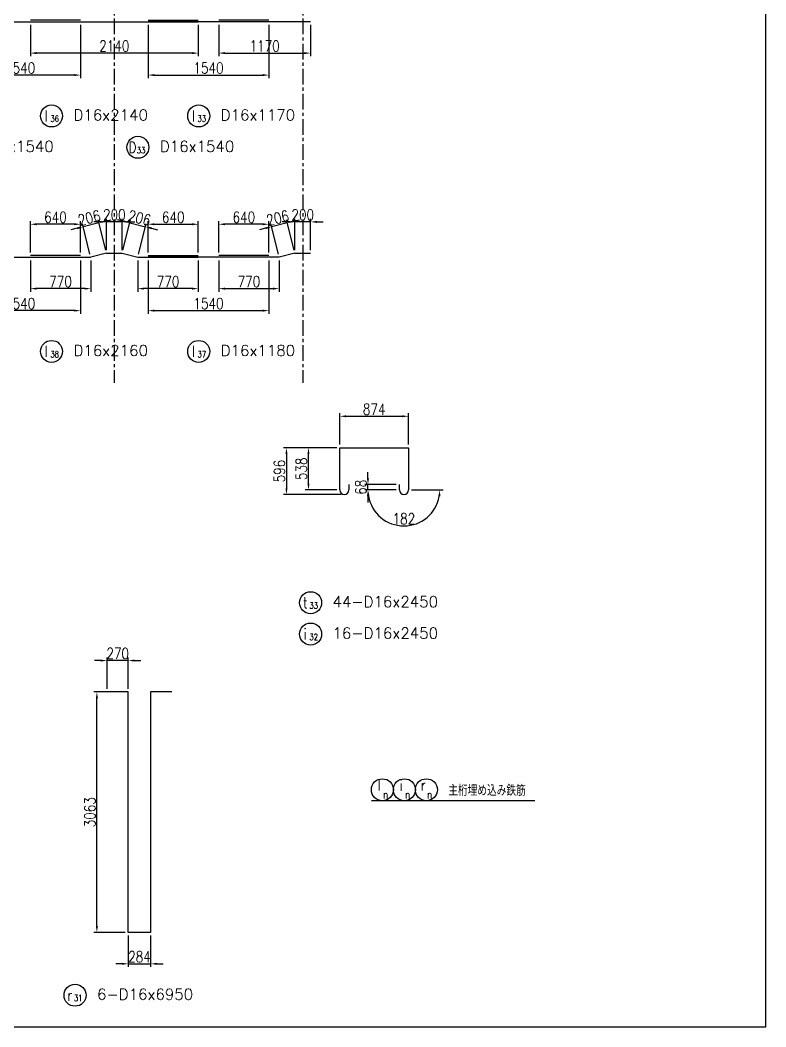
# Model space of a CAD drawing. Header units: millimetres. Extents: x -41433 to 131500, y -94900 to 39745.
# Drawn here: x 59500 to 69000, y -70900 to -58077 of the extents above; entities that cross this region are included whole.
import ezdxf
from ezdxf.enums import TextEntityAlignment as Align

# ---------------------------------------------------------------- set-up
doc = ezdxf.new("R2010")
doc.units = ezdxf.units.MM
doc.header["$LTSCALE"] = 160
doc.header["$MEASUREMENT"] = 0
doc.linetypes.add('CENTER', pattern=[2, 1.25, -0.25, 0.25, -0.25])
doc.layers.get('DEFPOINTS').update_dxf_attribs({"color": 53, "linetype": 'CONTINUOUS'})
for name, color, linetype in [('DIM', 6, 'CONTINUOUS'), ('DIM-L', 6, 'CONTINUOUS'), ('TEKKIN-C', 3, 'CONTINUOUS'), ('TEKKIN-R', 3, 'CONTINUOUS'), ('TEKKIN-S', 3, 'CONTINUOUS'), ('TEXT', 4, 'CONTINUOUS'), ('TEXT-文字', 4, 'CONTINUOUS')]:
    doc.layers.add(name, color=color, linetype=linetype)
doc.styles.add('DIM-TEXT', font='ROMANS', dxfattribs={"width": 0.8, "bigfont": 'EXTFONT'})
doc.styles.add('MSゴシック', font='')
doc.styles.add('romans', font='romans.shx', dxfattribs={"bigfont": 'extfont.shx'})
doc.styles.get('MSゴシック').set_extended_font_data('MS Gothic')
doc.dimstyles.new('DIM40', dxfattribs={"dimscale": 40, "dimtxt": 3.5, "dimasz": 2, "dimexe": 1, "dimexo": 1, "dimgap": 0.5, "dimtad": 1, "dimdec": 0, "dimzin": 9, "dimdsep": 46, "dimtxsty": 'DIM-TEXT', "dimcen": 0, "dimclrt": 4, "dimaunit": 1, "dimadec": 4, "dimazin": 0, "dimtfac": 1, "dimtdec": 0, "dimtix": 1, "dimtmove": 2, "dimatfit": 0, "dimfxl": 1, "dimlwd": -1, "dimlwe": -1, "dimarcsym": 0})

# ---------------------------------------------------------------- blocks, each defined once
blk = doc.blocks.new('加工図文字列（JR）')
at = {"layer": 'TEXT-文字', "color": 6}
blk.add_circle((0, 0), 3.5, dxfattribs=at)
at = {"layer": 'DEFPOINTS', "ltscale": 100, "style": 'MSゴシック'}
for tag, p in [('加工図_圧接鉄筋', (57.81, -4.14)), ('加工図_圧接個数', (62.62, -4.14)), ('加工図_加工形状', (68.3, -4.14)), ('加工図_施工分け2', (73.3, -4.14))]:
    blk.add_attdef(tag, text='', height=4, dxfattribs=at).set_placement(p, align=Align.BOTTOM_LEFT)
at = {"layer": 'TEXT-文字', "color": 4, "style": 'romans', "width": 0.8}
for tag, height, p in [('加工図_平均長', 3.5, (33.63, 3.03)), ('加工図_副記号', 2, (0.5, 0)), ('加工図_文字列', 3.5, (7, -2.5))]:
    blk.add_attdef(tag, text='', height=height, dxfattribs=at).set_placement(p, align=Align.BOTTOM_LEFT)
at = {"layer": 'TEXT-文字', "color": 4, "ltscale": 100, "style": 'romans', "width": 0.8}
blk.add_attdef('加工図_施工分け', text='', height=3.5, dxfattribs=at).set_placement((-5.5, 0), align=Align.MIDDLE_RIGHT)
at = {"layer": 'TEXT-文字', "color": 4, "style": 'romans', "width": 0.8}
blk.add_attdef('加工図_主記号', text='', height=3.5, dxfattribs=at).set_placement((-1.7, 0), align=Align.MIDDLE_CENTER)
for tag, p in [('加工図_番号', (1, -2.5)), ('加工図_枝番', (4.5, -2.5))]:
    blk.add_attdef(tag, text='', height=2, dxfattribs=at).set_placement(p, align=Align.BOTTOM_CENTER)
blk = doc.blocks.new('*D1909')
at = {"layer": 'DEFPOINTS', "color": 0, "transparency": 16777216}
for p in [(59630, -58097), (61770, -58097), (59630, -58497)]:
    blk.add_point(p, dxfattribs=at)
at = {"layer": 'DIM', "color": 0, "transparency": 16777216}
for p, q in [((59630, -58137), (59630, -58537)), ((61770, -58137), (61770, -58537)), ((61690, -58497), (59710, -58497))]:
    blk.add_line(p, q, dxfattribs=at)
for points in [[(59710, -58484), (59710, -58510), (59630, -58497)], [(61690, -58484), (61690, -58510), (61770, -58497)]]:
    blk.add_solid(points, dxfattribs=at)
at = {"layer": 'DIM', "color": 4, "transparency": 16777216, "insert": (60700, -58407), "char_height": 140, "attachment_point": 5, "style": 'DIM-TEXT'}
blk.add_mtext('2140', dxfattribs=at)
blk = doc.blocks.new('*D1911')
at = {"layer": 'DEFPOINTS', "color": 0, "transparency": 16777216}
for p in [(62030, -58097), (63200, -58097), (63200, -58497)]:
    blk.add_point(p, dxfattribs=at)
at = {"layer": 'DIM', "color": 0, "transparency": 16777216}
for p, q in [((62030, -58137), (62030, -58537)), ((63200, -58137), (63200, -58537)), ((62110, -58497), (63120, -58497))]:
    blk.add_line(p, q, dxfattribs=at)
for points in [[(62110, -58484), (62110, -58510), (62030, -58497)], [(63120, -58484), (63120, -58510), (63200, -58497)]]:
    blk.add_solid(points, dxfattribs=at)
at = {"layer": 'DIM', "color": 4, "transparency": 16777216, "insert": (62615, -58407), "char_height": 140, "attachment_point": 5, "style": 'DIM-TEXT'}
blk.add_mtext('1170', dxfattribs=at)
blk = doc.blocks.new('*D1912')
at = {"layer": 'DEFPOINTS', "color": 0, "transparency": 16777216}
for p in [(61130, -58097), (62670, -58097), (62670, -58777)]:
    blk.add_point(p, dxfattribs=at)
at = {"layer": 'DIM', "color": 0, "transparency": 16777216}
for p, q in [((61130, -58137), (61130, -58817)), ((62670, -58137), (62670, -58817)), ((61210, -58777), (62590, -58777))]:
    blk.add_line(p, q, dxfattribs=at)
for points in [[(61210, -58764), (61210, -58790), (61130, -58777)], [(62590, -58764), (62590, -58790), (62670, -58777)]]:
    blk.add_solid(points, dxfattribs=at)
at = {"layer": 'DIM', "color": 4, "transparency": 16777216, "insert": (61900, -58687), "char_height": 140, "attachment_point": 5, "style": 'DIM-TEXT'}
blk.add_mtext('1540', dxfattribs=at)
blk = doc.blocks.new('*D1914')
at = {"layer": 'DEFPOINTS', "color": 0, "transparency": 16777216}
for p in [(58730, -58097), (60270, -58097), (58730, -58777)]:
    blk.add_point(p, dxfattribs=at)
at = {"layer": 'DIM', "color": 0, "transparency": 16777216}
for p, q in [((58730, -58137), (58730, -58817)), ((60270, -58137), (60270, -58817)), ((60190, -58777), (58810, -58777))]:
    blk.add_line(p, q, dxfattribs=at)
for points in [[(58810, -58764), (58810, -58790), (58730, -58777)], [(60190, -58764), (60190, -58790), (60270, -58777)]]:
    blk.add_solid(points, dxfattribs=at)
at = {"layer": 'DIM', "color": 4, "transparency": 16777216, "insert": (59500, -58687), "char_height": 140, "attachment_point": 5, "style": 'DIM-TEXT'}
blk.add_mtext('1540', dxfattribs=at)
blk = doc.blocks.new('*D1927')
at = {"layer": 'DEFPOINTS', "color": 0, "transparency": 16777216}
for p in [(63931, -63993), (64331, -63993), (64331, -64061)]:
    blk.add_point(p, dxfattribs=at)
at = {"layer": 'DIM', "color": 0, "transparency": 16777216}
for p, q in [((63931, -63913), (63931, -63833)), ((64291, -63993), (63891, -63993)), ((64291, -64061), (63891, -64061)), ((63931, -64061), (63931, -63993)), ((63931, -64141), (63931, -64221))]:
    blk.add_line(p, q, dxfattribs=at)
for points in [[(63918, -63913), (63944, -63913), (63931, -63993)], [(63918, -64141), (63944, -64141), (63931, -64061)]]:
    blk.add_solid(points, dxfattribs=at)
at = {"layer": 'DIM', "color": 4, "transparency": 16777216, "insert": (63841, -64027), "char_height": 140, "attachment_point": 5, "rotation": 90, "style": 'DIM-TEXT'}
blk.add_mtext('68', dxfattribs=at)
blk = doc.blocks.new('*D1928')
at = {"layer": 'DEFPOINTS', "color": 0, "transparency": 16777216}
for p in [(64331, -64061), (64389, -64061), (64447, -64061), (64160, -64458)]:
    blk.add_point(p, dxfattribs=at)
at = {"layer": 'DIM', "color": 0, "transparency": 16777216}
for p, q in [((64291, -64061), (63891, -64061)), ((64487, -64061), (64887, -64061))]:
    blk.add_line(p, q, dxfattribs=at)
blk.add_arc((64389, -64061), 458, 190.0208, 349.9792, dxfattribs=at)
for points in [[(63925, -64142), (63951, -64140), (63931, -64061)], [(64827, -64140), (64853, -64142), (64847, -64061)]]:
    blk.add_solid(points, dxfattribs=at)
at = {"layer": 'DIM', "color": 4, "transparency": 16777216, "insert": (64389, -64429), "char_height": 140, "attachment_point": 5, "style": 'DIM-TEXT'}
blk.add_mtext('182', dxfattribs=at)
blk = doc.blocks.new('*D1929')
at = {"layer": 'DEFPOINTS', "color": 0, "transparency": 16777216}
for p in [(64447, -63123), (63573, -63523), (64447, -63523)]:
    blk.add_point(p, dxfattribs=at)
at = {"layer": 'DIM', "color": 0, "transparency": 16777216}
for p, q in [((63573, -63483), (63573, -63083)), ((64447, -63483), (64447, -63083)), ((63653, -63123), (64367, -63123))]:
    blk.add_line(p, q, dxfattribs=at)
for points in [[(63653, -63110), (63653, -63136), (63573, -63123)], [(64367, -63110), (64367, -63136), (64447, -63123)]]:
    blk.add_solid(points, dxfattribs=at)
at = {"layer": 'DIM', "color": 4, "transparency": 16777216, "insert": (64010, -63033), "char_height": 140, "attachment_point": 5, "style": 'DIM-TEXT'}
blk.add_mtext('874', dxfattribs=at)
blk = doc.blocks.new('*D1930')
at = {"layer": 'DEFPOINTS', "color": 0, "transparency": 16777216}
for p in [(63173, -63523), (63573, -63523), (63573, -64061)]:
    blk.add_point(p, dxfattribs=at)
at = {"layer": 'DIM', "color": 0, "transparency": 16777216}
for p, q in [((63533, -63523), (63133, -63523)), ((63173, -63981), (63173, -63603)), ((63533, -64061), (63133, -64061))]:
    blk.add_line(p, q, dxfattribs=at)
for points in [[(63160, -63603), (63186, -63603), (63173, -63523)], [(63160, -63981), (63186, -63981), (63173, -64061)]]:
    blk.add_solid(points, dxfattribs=at)
at = {"layer": 'DIM', "color": 4, "transparency": 16777216, "insert": (63083, -63792), "char_height": 140, "attachment_point": 5, "rotation": 90, "style": 'DIM-TEXT'}
blk.add_mtext('538', dxfattribs=at)
blk = doc.blocks.new('*D1931')
at = {"layer": 'DEFPOINTS', "color": 0, "transparency": 16777216}
for p, q in [((63533, -63523), (62853, -63523)), ((62893, -63603), (62893, -64039)), ((63591, -64119), (62853, -64119))]:
    blk.add_line(p, q, dxfattribs=at)
for p in [(63573, -63523), (62893, -64119), (63631, -64119)]:
    blk.add_point(p, dxfattribs=at)
for points in [[(62880, -63603), (62906, -63603), (62893, -63523)], [(62880, -64039), (62906, -64039), (62893, -64119)]]:
    blk.add_solid(points, dxfattribs=at)
at = {"layer": 'DEFPOINTS', "color": 4, "transparency": 16777216, "insert": (62803, -63821), "char_height": 140, "attachment_point": 5, "rotation": 90, "style": 'DIM-TEXT'}
blk.add_mtext('596', dxfattribs=at)
blk = doc.blocks.new('*D1936')
at = {"layer": 'DEFPOINTS', "color": 0, "transparency": 16777216}
for p in [(60608, -66234), (60608, -66634), (60878, -66634)]:
    blk.add_point(p, dxfattribs=at)
at = {"layer": 'DIM', "color": 0, "transparency": 16777216}
for p, q in [((60528, -66234), (60448, -66234)), ((60608, -66594), (60608, -66194)), ((60878, -66234), (60608, -66234)), ((60878, -66594), (60878, -66194)), ((60958, -66234), (61038, -66234))]:
    blk.add_line(p, q, dxfattribs=at)
for points in [[(60528, -66221), (60528, -66247), (60608, -66234)], [(60958, -66221), (60958, -66247), (60878, -66234)]]:
    blk.add_solid(points, dxfattribs=at)
at = {"layer": 'DIM', "color": 4, "transparency": 16777216, "insert": (60743, -66144), "char_height": 140, "attachment_point": 5, "style": 'DIM-TEXT'}
blk.add_mtext('270', dxfattribs=at)
blk = doc.blocks.new('*D1937')
at = {"layer": 'DEFPOINTS', "color": 0, "transparency": 16777216}
for p in [(60478, -66634), (60878, -66634), (60878, -69697)]:
    blk.add_point(p, dxfattribs=at)
at = {"layer": 'DIM', "color": 0, "transparency": 16777216}
for p, q in [((60838, -66634), (60438, -66634)), ((60478, -69617), (60478, -66714)), ((60838, -69697), (60438, -69697))]:
    blk.add_line(p, q, dxfattribs=at)
for points in [[(60465, -66714), (60491, -66714), (60478, -66634)], [(60465, -69617), (60491, -69617), (60478, -69697)]]:
    blk.add_solid(points, dxfattribs=at)
at = {"layer": 'DIM', "color": 4, "transparency": 16777216, "insert": (60388, -68166), "char_height": 140, "attachment_point": 5, "rotation": 90, "style": 'DIM-TEXT'}
blk.add_mtext('3063', dxfattribs=at)
blk = doc.blocks.new('*D1938')
at = {"layer": 'DEFPOINTS', "color": 0, "transparency": 16777216}
for p in [(60878, -69697), (61162, -69697), (61162, -70097)]:
    blk.add_point(p, dxfattribs=at)
at = {"layer": 'DIM', "color": 0, "transparency": 16777216}
for p, q in [((60878, -69737), (60878, -70137)), ((61162, -69737), (61162, -70137)), ((60798, -70097), (60718, -70097)), ((60878, -70097), (61162, -70097)), ((61242, -70097), (61322, -70097))]:
    blk.add_line(p, q, dxfattribs=at)
for points in [[(60798, -70084), (60798, -70110), (60878, -70097)], [(61242, -70084), (61242, -70110), (61162, -70097)]]:
    blk.add_solid(points, dxfattribs=at)
at = {"layer": 'DIM', "color": 4, "transparency": 16777216, "insert": (61020, -70007), "char_height": 140, "attachment_point": 5, "style": 'DIM-TEXT'}
blk.add_mtext('284', dxfattribs=at)
blk = doc.blocks.new('*D1982')
at = {"layer": 'DEFPOINTS', "color": 0, "transparency": 16777216}
for p in [(59630, -60677), (59630, -61077), (60270, -61077)]:
    blk.add_point(p, dxfattribs=at)
at = {"layer": 'DIM', "color": 0, "transparency": 16777216}
for p, q in [((59630, -61037), (59630, -60637)), ((60270, -61037), (60270, -60637)), ((60190, -60677), (59710, -60677))]:
    blk.add_line(p, q, dxfattribs=at)
for points in [[(59710, -60664), (59710, -60690), (59630, -60677)], [(60190, -60664), (60190, -60690), (60270, -60677)]]:
    blk.add_solid(points, dxfattribs=at)
at = {"layer": 'DIM', "color": 4, "transparency": 16777216, "insert": (59950, -60587), "char_height": 140, "attachment_point": 5, "style": 'DIM-TEXT'}
blk.add_mtext('640', dxfattribs=at)
blk = doc.blocks.new('*D1983')
at = {"layer": 'DEFPOINTS', "color": 0, "transparency": 16777216}
for p in [(61770, -60677), (61130, -61077), (61770, -61077)]:
    blk.add_point(p, dxfattribs=at)
at = {"layer": 'DIM', "color": 0, "transparency": 16777216}
for p, q in [((61130, -61037), (61130, -60637)), ((61770, -61037), (61770, -60637)), ((61210, -60677), (61690, -60677))]:
    blk.add_line(p, q, dxfattribs=at)
for points in [[(61210, -60664), (61210, -60690), (61130, -60677)], [(61690, -60664), (61690, -60690), (61770, -60677)]]:
    blk.add_solid(points, dxfattribs=at)
at = {"layer": 'DIM', "color": 4, "transparency": 16777216, "insert": (61450, -60587), "char_height": 140, "attachment_point": 5, "style": 'DIM-TEXT'}
blk.add_mtext('640', dxfattribs=at)
blk = doc.blocks.new('*D1984')
at = {"layer": 'DEFPOINTS', "color": 0, "transparency": 16777216}
for p in [(59630, -61097), (60400, -61097), (59630, -61497)]:
    blk.add_point(p, dxfattribs=at)
at = {"layer": 'DIM', "color": 0, "transparency": 16777216}
for p, q in [((59630, -61137), (59630, -61537)), ((60400, -61137), (60400, -61537)), ((60320, -61497), (59710, -61497))]:
    blk.add_line(p, q, dxfattribs=at)
for points in [[(59710, -61484), (59710, -61510), (59630, -61497)], [(60320, -61484), (60320, -61510), (60400, -61497)]]:
    blk.add_solid(points, dxfattribs=at)
at = {"layer": 'DIM', "color": 4, "transparency": 16777216, "insert": (60015, -61407), "char_height": 140, "attachment_point": 5, "style": 'DIM-TEXT'}
blk.add_mtext('770', dxfattribs=at)
blk = doc.blocks.new('*D1985')
at = {"layer": 'DEFPOINTS', "color": 0, "transparency": 16777216}
for p in [(62030, -60677), (62030, -61077), (62670, -61077)]:
    blk.add_point(p, dxfattribs=at)
at = {"layer": 'DIM', "color": 0, "transparency": 16777216}
for p, q in [((62030, -61037), (62030, -60637)), ((62670, -61037), (62670, -60637)), ((62590, -60677), (62110, -60677))]:
    blk.add_line(p, q, dxfattribs=at)
for points in [[(62110, -60664), (62110, -60690), (62030, -60677)], [(62590, -60664), (62590, -60690), (62670, -60677)]]:
    blk.add_solid(points, dxfattribs=at)
at = {"layer": 'DIM', "color": 4, "transparency": 16777216, "insert": (62350, -60587), "char_height": 140, "attachment_point": 5, "style": 'DIM-TEXT'}
blk.add_mtext('640', dxfattribs=at)
blk = doc.blocks.new('*D1986')
at = {"layer": 'DEFPOINTS', "color": 0, "transparency": 16777216}
for p in [(62030, -61097), (62800, -61097), (62800, -61497)]:
    blk.add_point(p, dxfattribs=at)
at = {"layer": 'DIM', "color": 0, "transparency": 16777216}
for p, q in [((62030, -61137), (62030, -61537)), ((62800, -61137), (62800, -61537)), ((62110, -61497), (62720, -61497))]:
    blk.add_line(p, q, dxfattribs=at)
for points in [[(62110, -61484), (62110, -61510), (62030, -61497)], [(62720, -61484), (62720, -61510), (62800, -61497)]]:
    blk.add_solid(points, dxfattribs=at)
at = {"layer": 'DIM', "color": 4, "transparency": 16777216, "insert": (62415, -61407), "char_height": 140, "attachment_point": 5, "style": 'DIM-TEXT'}
blk.add_mtext('770', dxfattribs=at)
blk = doc.blocks.new('*D1987')
at = {"layer": 'DEFPOINTS', "color": 0, "transparency": 16777216}
for p in [(61130, -61097), (62670, -61097), (62670, -61777)]:
    blk.add_point(p, dxfattribs=at)
at = {"layer": 'DIM', "color": 0, "transparency": 16777216}
for p, q in [((61130, -61137), (61130, -61817)), ((62670, -61137), (62670, -61817)), ((61210, -61777), (62590, -61777))]:
    blk.add_line(p, q, dxfattribs=at)
for points in [[(61210, -61764), (61210, -61790), (61130, -61777)], [(62590, -61764), (62590, -61790), (62670, -61777)]]:
    blk.add_solid(points, dxfattribs=at)
at = {"layer": 'DIM', "color": 4, "transparency": 16777216, "insert": (61900, -61687), "char_height": 140, "attachment_point": 5, "style": 'DIM-TEXT'}
blk.add_mtext('1540', dxfattribs=at)
blk = doc.blocks.new('*D1989')
at = {"layer": 'DEFPOINTS', "color": 0, "transparency": 16777216}
for p in [(58730, -61097), (60270, -61097), (58730, -61777)]:
    blk.add_point(p, dxfattribs=at)
at = {"layer": 'DIM', "color": 0, "transparency": 16777216}
for p, q in [((58730, -61137), (58730, -61817)), ((60270, -61137), (60270, -61817)), ((60190, -61777), (58810, -61777))]:
    blk.add_line(p, q, dxfattribs=at)
for points in [[(58810, -61764), (58810, -61790), (58730, -61777)], [(60190, -61764), (60190, -61790), (60270, -61777)]]:
    blk.add_solid(points, dxfattribs=at)
at = {"layer": 'DIM', "color": 4, "transparency": 16777216, "insert": (59500, -61687), "char_height": 140, "attachment_point": 5, "style": 'DIM-TEXT'}
blk.add_mtext('1540', dxfattribs=at)
blk = doc.blocks.new('*D1996')
at = {"layer": 'DEFPOINTS', "color": 0, "transparency": 16777216}
for p in [(61000, -61097), (61770, -61097), (61000, -61497)]:
    blk.add_point(p, dxfattribs=at)
at = {"layer": 'DIM', "color": 0, "transparency": 16777216}
for p, q in [((61000, -61137), (61000, -61537)), ((61770, -61137), (61770, -61537)), ((61690, -61497), (61080, -61497))]:
    blk.add_line(p, q, dxfattribs=at)
for points in [[(61080, -61484), (61080, -61510), (61000, -61497)], [(61690, -61484), (61690, -61510), (61770, -61497)]]:
    blk.add_solid(points, dxfattribs=at)
at = {"layer": 'DIM', "color": 4, "transparency": 16777216, "insert": (61385, -61407), "char_height": 140, "attachment_point": 5, "style": 'DIM-TEXT'}
blk.add_mtext('770', dxfattribs=at)
blk = doc.blocks.new('*D2000')
at = {"layer": 'DEFPOINTS', "color": 0, "transparency": 16777216}
for p in [(60303, -60709), (60400, -61097), (60600, -61047)]:
    blk.add_point(p, dxfattribs=at)
at = {"layer": 'DIM', "color": 0, "transparency": 16777216}
for p, q in [((60590, -61008), (60493, -60620)), ((60581, -60640), (60658, -60620)), ((60225, -60728), (60148, -60748)), ((60390, -61058), (60293, -60670)), ((60503, -60659), (60303, -60709))]:
    blk.add_line(p, q, dxfattribs=at)
for points in [[(60577, -60627), (60584, -60652), (60503, -60659)], [(60222, -60715), (60229, -60741), (60303, -60709)]]:
    blk.add_solid(points, dxfattribs=at)
at = {"layer": 'DIM', "color": 4, "transparency": 16777216, "insert": (60381, -60597), "char_height": 140, "attachment_point": 5, "rotation": 14.0362, "style": 'DIM-TEXT'}
blk.add_mtext('206', dxfattribs=at)
blk = doc.blocks.new('*D2001')
at = {"layer": 'DEFPOINTS', "color": 0, "transparency": 16777216}
for p in [(60600, -60647), (60600, -61047), (60800, -61047)]:
    blk.add_point(p, dxfattribs=at)
at = {"layer": 'DIM', "color": 0, "transparency": 16777216}
for p, q in [((60520, -60647), (60440, -60647)), ((60600, -61007), (60600, -60607)), ((60800, -60647), (60600, -60647)), ((60800, -61007), (60800, -60607)), ((60880, -60647), (60960, -60647))]:
    blk.add_line(p, q, dxfattribs=at)
for points in [[(60520, -60634), (60520, -60660), (60600, -60647)], [(60880, -60634), (60880, -60660), (60800, -60647)]]:
    blk.add_solid(points, dxfattribs=at)
at = {"layer": 'DIM', "color": 4, "transparency": 16777216, "insert": (60700, -60557), "char_height": 140, "attachment_point": 5, "style": 'DIM-TEXT'}
blk.add_mtext('200', dxfattribs=at)
blk = doc.blocks.new('*D2002')
at = {"layer": 'DEFPOINTS', "color": 0, "transparency": 16777216}
for p in [(61097, -60709), (60800, -61047), (61000, -61097)]:
    blk.add_point(p, dxfattribs=at)
at = {"layer": 'DIM', "color": 0, "transparency": 16777216}
for p, q in [((60819, -60640), (60742, -60620)), ((60810, -61008), (60907, -60620)), ((60897, -60659), (61097, -60709)), ((61010, -61058), (61107, -60670)), ((61175, -60728), (61252, -60748))]:
    blk.add_line(p, q, dxfattribs=at)
for points in [[(60823, -60627), (60816, -60652), (60897, -60659)], [(61178, -60715), (61171, -60741), (61097, -60709)]]:
    blk.add_solid(points, dxfattribs=at)
at = {"layer": 'DIM', "color": 4, "transparency": 16777216, "insert": (61019, -60597), "char_height": 140, "attachment_point": 5, "rotation": 345.9638, "style": 'DIM-TEXT'}
blk.add_mtext('206', dxfattribs=at)
blk = doc.blocks.new('*D2007')
at = {"layer": 'DEFPOINTS', "color": 0, "transparency": 16777216}
for p in [(62703, -60709), (62800, -61097), (63000, -61047)]:
    blk.add_point(p, dxfattribs=at)
at = {"layer": 'DIM', "color": 0, "transparency": 16777216}
for p, q in [((62990, -61008), (62893, -60620)), ((62981, -60640), (63058, -60620)), ((62625, -60728), (62548, -60748)), ((62790, -61058), (62693, -60670)), ((62903, -60659), (62703, -60709))]:
    blk.add_line(p, q, dxfattribs=at)
for points in [[(62977, -60627), (62984, -60652), (62903, -60659)], [(62622, -60715), (62629, -60741), (62703, -60709)]]:
    blk.add_solid(points, dxfattribs=at)
at = {"layer": 'DIM', "color": 4, "transparency": 16777216, "insert": (62781, -60597), "char_height": 140, "attachment_point": 5, "rotation": 14.0362, "style": 'DIM-TEXT'}
blk.add_mtext('206', dxfattribs=at)
blk = doc.blocks.new('*D2008')
at = {"layer": 'DEFPOINTS', "color": 0, "transparency": 16777216}
for p in [(63000, -60647), (63000, -61047), (63200, -61047)]:
    blk.add_point(p, dxfattribs=at)
at = {"layer": 'DIM', "color": 0, "transparency": 16777216}
for p, q in [((62920, -60647), (62840, -60647)), ((63000, -61007), (63000, -60607)), ((63200, -60647), (63000, -60647)), ((63200, -61007), (63200, -60607)), ((63280, -60647), (63360, -60647))]:
    blk.add_line(p, q, dxfattribs=at)
for points in [[(62920, -60634), (62920, -60660), (63000, -60647)], [(63280, -60634), (63280, -60660), (63200, -60647)]]:
    blk.add_solid(points, dxfattribs=at)
at = {"layer": 'DIM', "color": 4, "transparency": 16777216, "insert": (63100, -60557), "char_height": 140, "attachment_point": 5, "style": 'DIM-TEXT'}
blk.add_mtext('200', dxfattribs=at)

msp = doc.modelspace()

# ---------------------------------------------------------------- linework, layer by layer
at = {"layer": 'DEFPOINTS', "flags": 128}
msp.add_lwpolyline([(69000, -44900), (50000, -44900), (50000, -70900), (69000, -70900)], close=True, dxfattribs=at)
at = {"layer": 'DIM', "linetype": 'CENTER'}
for p, q in [((60700, -47497), (60700, -62697)), ((63100, -47497), (63100, -62697))]:
    msp.add_line(p, q, dxfattribs=at)
at = {"layer": 'DIM-L'}
msp.add_line((66055.29, -68020.03), (63975.29, -68020.03), dxfattribs=at)
for centre in [(64115.29, -67880.03), (64395.29, -67880.03), (64675.29, -67880.03)]:
    msp.add_circle(centre, 140, dxfattribs=at)
at = {"layer": 'TEKKIN-C'}
for p, q in [((58730, -58097), (60270, -58097)), ((59630, -58097), (61770, -58097)), ((62670, -58097), (61130, -58097)), ((63200, -58097), (62030, -58097)), ((58730, -61097), (60270, -61097)), ((59630, -61097), (60400, -61097)), ((60600, -61047), (60400, -61097)), ((60600, -61047), (60800, -61047)), ((60800, -61047), (61000, -61097)), ((61000, -61097), (61770, -61097)), ((62670, -61097), (61130, -61097)), ((62800, -61097), (62030, -61097)), ((63000, -61047), (62800, -61097)), ((63000, -61047), (63200, -61047))]:
    msp.add_line(p, q, dxfattribs=at)
at = {"layer": 'TEKKIN-R'}
for p, q in [((60270, -58077), (59630, -58077)), ((61130, -58077), (61770, -58077)), ((62670, -58077), (62030, -58077)), ((60270, -61077), (59630, -61077)), ((61130, -61077), (61770, -61077)), ((62670, -61077), (62030, -61077))]:
    msp.add_line(p, q, dxfattribs=at)
at = {"layer": 'TEKKIN-S'}
for p, q in [((63573, -64061), (63573, -63523)), ((63573, -63523), (64447, -63523)), ((64447, -63523), (64447, -64061)), ((63689, -63993), (63689, -64061)), ((64331, -64061), (64331, -63993)), ((60878, -66634), (60608, -66634)), ((60878, -69697), (60878, -66634)), ((61432, -66634), (61162, -66634)), ((61162, -66634), (61162, -69697)), ((61162, -69697), (60878, -69697))]:
    msp.add_line(p, q, dxfattribs=at)
for centre in [(63631, -64061), (64389, -64061)]:
    msp.add_arc(centre, 58, 180, 0, dxfattribs=at)

# ---------------------------------------------------------------- block references
at = {"layer": 'DIM-L', "ltscale": 0.8}
ref = msp.add_blockref('加工図文字列（JR）', (59900, -59297), dxfattribs=dict(at, xscale=40, yscale=40, zscale=40))
ref.add_attrib('加工図_主記号', 'I', dxfattribs={"layer": 'TEXT', "height": 140, "style": 'romans', "width": 0.8}).set_placement((59832, -59297), align=Align.MIDDLE_CENTER)
ref.add_attrib('加工図_番号', '36', dxfattribs={"layer": 'TEXT', "height": 80, "style": 'romans', "width": 0.8}).set_placement((59940, -59397), align=Align.BOTTOM_CENTER)
ref.add_attrib('加工図_文字列', 'D16x2140', dxfattribs={"layer": 'TEXT', "height": 140, "style": 'romans'}).set_placement((60180, -59397), align=Align.BOTTOM_LEFT)
ref = msp.add_blockref('加工図文字列（JR）', (61775, -59297), dxfattribs=dict(at, xscale=40, yscale=40, zscale=40))
ref.add_attrib('加工図_主記号', 'I', dxfattribs={"layer": 'TEXT', "height": 140, "style": 'romans', "width": 0.8}).set_placement((61707, -59297), align=Align.MIDDLE_CENTER)
ref.add_attrib('加工図_番号', '33', dxfattribs={"layer": 'TEXT', "height": 80, "style": 'romans', "width": 0.8}).set_placement((61815, -59397), align=Align.BOTTOM_CENTER)
ref.add_attrib('加工図_文字列', 'D16x1170', dxfattribs={"layer": 'TEXT', "height": 140, "style": 'romans'}).set_placement((62055, -59397), align=Align.BOTTOM_LEFT)
ref = msp.add_blockref('加工図文字列（JR）', (58700, -59697), dxfattribs=dict(at, xscale=40, yscale=40, zscale=40))
ref.add_attrib('加工図_主記号', 'D', dxfattribs={"layer": 'TEXT', "height": 140, "style": 'romans', "width": 0.8}).set_placement((58632, -59697), align=Align.MIDDLE_CENTER)
ref.add_attrib('加工図_番号', '33', dxfattribs={"layer": 'TEXT', "height": 80, "style": 'romans', "width": 0.8}).set_placement((58740, -59797), align=Align.BOTTOM_CENTER)
ref.add_attrib('加工図_文字列', 'D16x1540', dxfattribs={"layer": 'TEXT', "height": 140, "style": 'romans'}).set_placement((58980, -59797), align=Align.BOTTOM_LEFT)
ref = msp.add_blockref('加工図文字列（JR）', (61000, -59697), dxfattribs=dict(at, xscale=40, yscale=40, zscale=40))
ref.add_attrib('加工図_主記号', 'D', dxfattribs={"layer": 'TEXT', "height": 140, "style": 'romans', "width": 0.8}).set_placement((60932, -59697), align=Align.MIDDLE_CENTER)
ref.add_attrib('加工図_番号', '33', dxfattribs={"layer": 'TEXT', "height": 80, "style": 'romans', "width": 0.8}).set_placement((61040, -59797), align=Align.BOTTOM_CENTER)
ref.add_attrib('加工図_文字列', 'D16x1540', dxfattribs={"layer": 'TEXT', "height": 140, "style": 'romans'}).set_placement((61280, -59797), align=Align.BOTTOM_LEFT)
ref = msp.add_blockref('加工図文字列（JR）', (59900, -62297), dxfattribs=dict(at, xscale=40, yscale=40, zscale=40))
ref.add_attrib('加工図_主記号', 'I', dxfattribs={"layer": 'TEXT', "height": 140, "style": 'romans', "width": 0.8}).set_placement((59832, -62297), align=Align.MIDDLE_CENTER)
ref.add_attrib('加工図_番号', '38', dxfattribs={"layer": 'TEXT', "height": 80, "style": 'romans', "width": 0.8}).set_placement((59940, -62397), align=Align.BOTTOM_CENTER)
ref.add_attrib('加工図_文字列', 'D16x2160', dxfattribs={"layer": 'TEXT', "height": 140, "style": 'romans'}).set_placement((60180, -62397), align=Align.BOTTOM_LEFT)
ref = msp.add_blockref('加工図文字列（JR）', (61775, -62297), dxfattribs=dict(at, xscale=40, yscale=40, zscale=40))
ref.add_attrib('加工図_主記号', 'I', dxfattribs={"layer": 'TEXT', "height": 140, "style": 'romans', "width": 0.8}).set_placement((61707, -62297), align=Align.MIDDLE_CENTER)
ref.add_attrib('加工図_番号', '37', dxfattribs={"layer": 'TEXT', "height": 80, "style": 'romans', "width": 0.8}).set_placement((61815, -62397), align=Align.BOTTOM_CENTER)
ref.add_attrib('加工図_文字列', 'D16x1180', dxfattribs={"layer": 'TEXT', "height": 140, "style": 'romans'}).set_placement((62055, -62397), align=Align.BOTTOM_LEFT)
ref = msp.add_blockref('加工図文字列（JR）', (63200, -65497), dxfattribs=dict(at, xscale=40, yscale=40, zscale=40))
ref.add_attrib('加工図_主記号', 't', dxfattribs={"layer": 'TEXT', "height": 140, "style": 'romans', "width": 0.8}).set_placement((63132, -65497), align=Align.MIDDLE_CENTER)
ref.add_attrib('加工図_番号', '33', dxfattribs={"layer": 'TEXT', "height": 80, "style": 'romans', "width": 0.8}).set_placement((63240, -65597), align=Align.BOTTOM_CENTER)
ref.add_attrib('加工図_文字列', '44-D16x2450', dxfattribs={"layer": 'TEXT', "height": 140, "style": 'romans'}).set_placement((63480, -65597), align=Align.BOTTOM_LEFT)
ref = msp.add_blockref('加工図文字列（JR）', (63200, -65897), dxfattribs=dict(at, xscale=40, yscale=40, zscale=40))
ref.add_attrib('加工図_主記号', 'i', dxfattribs={"layer": 'TEXT', "height": 140, "style": 'romans', "width": 0.8}).set_placement((63132, -65897), align=Align.MIDDLE_CENTER)
ref.add_attrib('加工図_番号', '32', dxfattribs={"layer": 'TEXT', "height": 80, "style": 'romans', "width": 0.8}).set_placement((63240, -65997), align=Align.BOTTOM_CENTER)
ref.add_attrib('加工図_文字列', '16-D16x2450', dxfattribs={"layer": 'TEXT', "height": 140, "style": 'romans'}).set_placement((63480, -65997), align=Align.BOTTOM_LEFT)
ref = msp.add_blockref('加工図文字列（JR）', (60200, -70497), dxfattribs=dict(at, xscale=40, yscale=40, zscale=40))
ref.add_attrib('加工図_主記号', 'r', dxfattribs={"layer": 'TEXT', "height": 140, "style": 'romans', "width": 0.8}).set_placement((60132, -70497), align=Align.MIDDLE_CENTER)
ref.add_attrib('加工図_番号', '31', dxfattribs={"layer": 'TEXT', "height": 80, "style": 'romans', "width": 0.8}).set_placement((60240, -70597), align=Align.BOTTOM_CENTER)
ref.add_attrib('加工図_文字列', '6-D16x6950', dxfattribs={"layer": 'TEXT', "height": 140, "style": 'romans'}).set_placement((60480, -70597), align=Align.BOTTOM_LEFT)

# ---------------------------------------------------------------- texts
at = {"layer": 'TEXT', "style": 'romans', "width": 0.8}
for s, height, p in [('I', 140, (64075.29, -67820.03)), ('i', 140, (64355.29, -67820.03)), ('r', 140, (64635.29, -67820.03)), ('n', 100, (64155.29, -67940.03)), ('n', 100, (64435.29, -67940.03)), ('n', 100, (64715.29, -67940.03))]:
    msp.add_text(s, height=height, dxfattribs=at).set_placement(p, align=Align.MIDDLE)
msp.add_text('主桁埋め込み鉄筋', height=140, dxfattribs=at).set_placement((64955.29, -68000.03), align=Align.BOTTOM_LEFT)

# ---------------------------------------------------------------- dimensions: what is measured, and where the dimension line sits
at = {"layer": 'DEFPOINTS'}
dim = msp.add_linear_dim(base=(62893, -64119), p1=(63573, -63523), p2=(63631, -64119), angle=270, dimstyle='DIM40', dxfattribs=at)
dim.commit()
dim.dimension.update_dxf_attribs({"geometry": '*D1931', "text_midpoint": (62803, -63821)})
at = {"layer": 'DIM'}
for p1, p2, distance, picture, middle in [((60270, -58097), (58730, -58097), 680, '*D1914', (59500, -58687)), ((61770, -58097), (59630, -58097), 400, '*D1909', (60700, -58407)), ((61130, -58097), (62670, -58097), -680, '*D1912', (61900, -58687)), ((62030, -58097), (63200, -58097), -400, '*D1911', (62615, -58407)), ((60270, -61077), (59630, -61077), -400, '*D1982', (59950, -60587)), ((61130, -61077), (61770, -61077), 400, '*D1983', (61450, -60587)), ((62670, -61077), (62030, -61077), -400, '*D1985', (62350, -60587)), ((60270, -61097), (58730, -61097), 680, '*D1989', (59500, -61687)), ((60400, -61097), (59630, -61097), 400, '*D1984', (60015, -61407)), ((61770, -61097), (61000, -61097), 400, '*D1996', (61385, -61407)), ((61130, -61097), (62670, -61097), -680, '*D1987', (61900, -61687)), ((62030, -61097), (62800, -61097), -400, '*D1986', (62415, -61407)), ((60878, -66634), (60608, -66634), -400, '*D1936', (60743, -66144)), ((60878, -69697), (60878, -66634), 400, '*D1937', (60388, -68165.5)), ((60878, -69697), (61162, -69697), -400, '*D1938', (61020, -70007))]:
    dim = msp.add_aligned_dim(p1=p1, p2=p2, distance=distance, dimstyle='DIM40', override={"dimfxl": 0}, dxfattribs=at)
    dim.commit()
    dim.dimension.update_dxf_attribs({"geometry": picture, "text_midpoint": middle})
for p1, p2, distance, picture, middle in [((60600, -61047), (60400, -61097), -400, '*D2000', (60381.16, -60596.63)), ((60800, -61047), (60600, -61047), -400, '*D2001', (60700, -60557)), ((60800, -61047), (61000, -61097), 400, '*D2002', (61018.84, -60596.63)), ((63000, -61047), (62800, -61097), -400, '*D2007', (62781.16, -60596.63)), ((63200, -61047), (63000, -61047), -400, '*D2008', (63100, -60557)), ((63573, -63523), (64447, -63523), 400, '*D1929', (64010, -63033)), ((63573, -64061), (63573, -63523), 400, '*D1930', (63083, -63792)), ((64331, -64061), (64331, -63993), 400, '*D1927', (63841, -64027))]:
    dim = msp.add_aligned_dim(p1=p1, p2=p2, distance=distance, dimstyle='DIM40', dxfattribs=at)
    dim.commit()
    dim.dimension.update_dxf_attribs({"geometry": picture, "text_midpoint": middle})
dim = msp.add_angular_dim_3p(base=(64160, -64457.64), center=(64389, -64061), p1=(64331, -64061), p2=(64447, -64061), text='182', dimstyle='DIM40', dxfattribs=at)
dim.commit()
dim.dimension.update_dxf_attribs({"geometry": '*D1928', "text_midpoint": (64389, -64429)})

doc.saveas('drawing.dxf')
